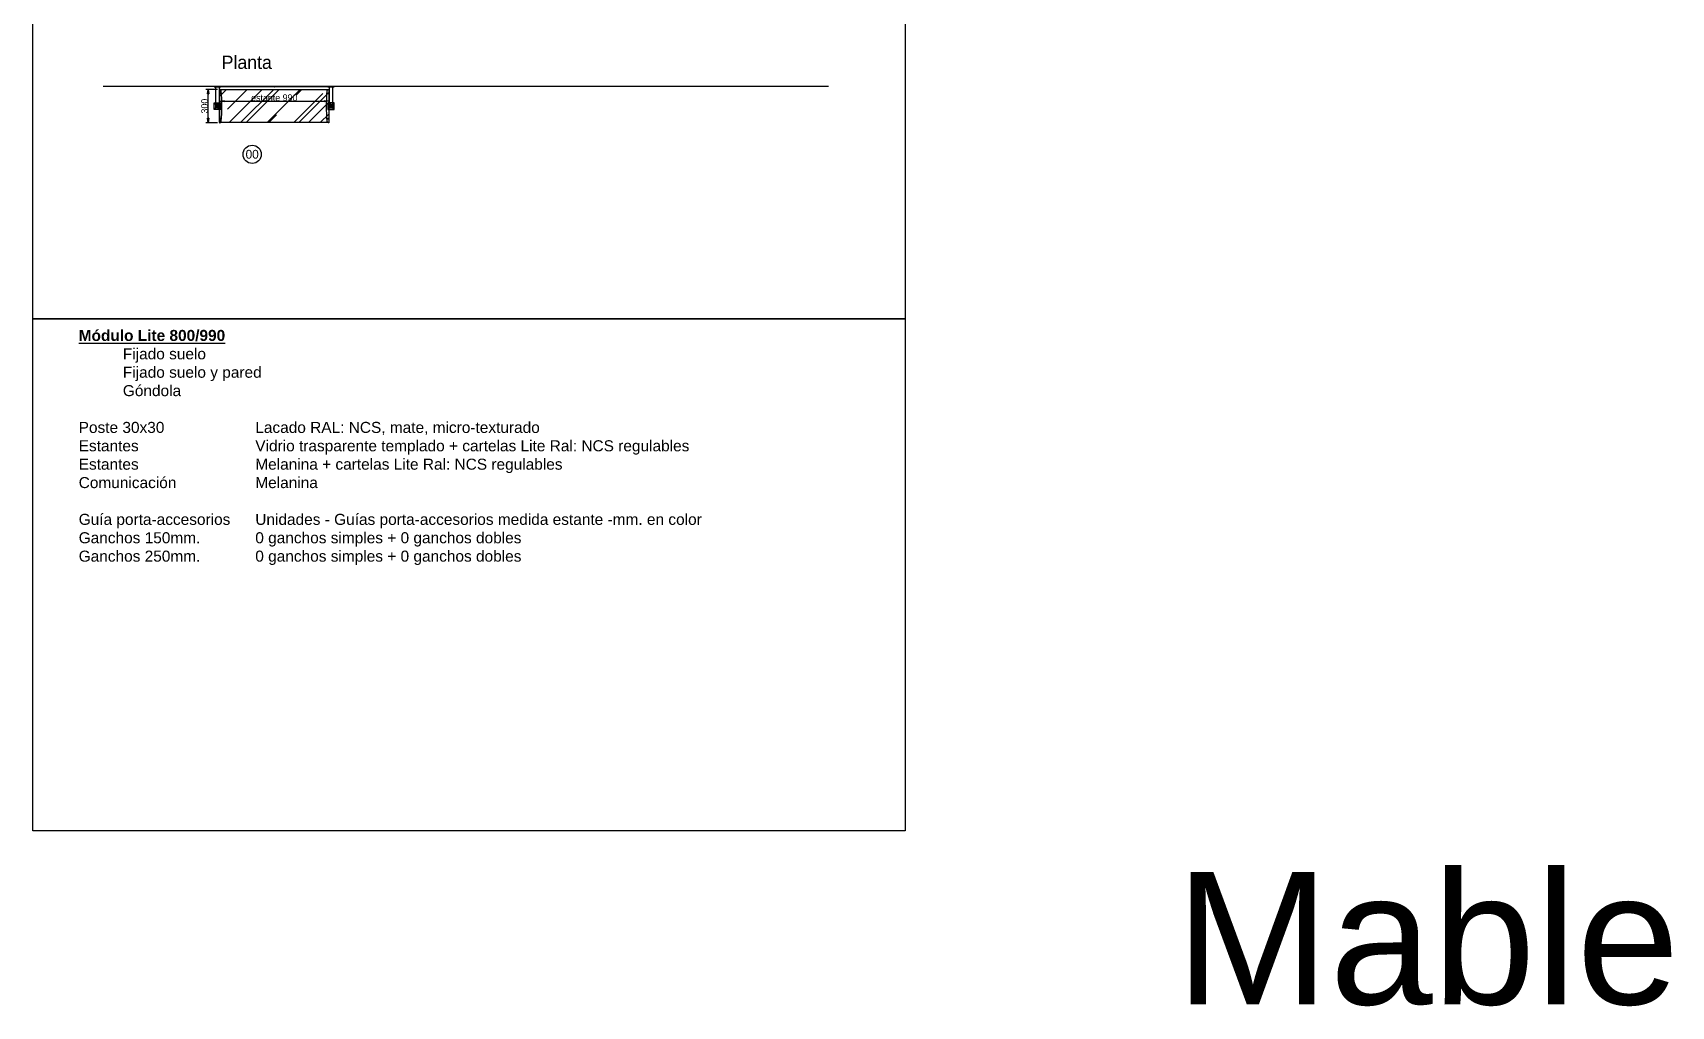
# Paper-space layout 'Jordi B.' of a CAD drawing. Header units: millimetres. Extents: x 23627 to 226976, y -18096 to 223844.
# Drawn here: x 131998 to 146842, y 115953 to 124776 of the extents above; entities that cross this region are included whole.
import ezdxf

# ---------------------------------------------------------------- set-up
doc = ezdxf.new("R2010")
doc.units = ezdxf.units.MM
doc.header["$PDMODE"] = 35
doc.header["$PDSIZE"] = 5
doc.layers.add('1001 concep color Blau Fosc', color=7, linetype='Continuous', true_color=0x003e84)
for name, color, linetype in [('Cotas bloques dinámicos PM espacio', 140, 'Continuous'), ('Linea Capa Color 0000 JB', 7, 'Continuous'), ('Linea Capa Color 0008 Gris JB', 8, 'Continuous'), ('Linea Capa Color 0012 Vermell JB', 12, 'Continuous'), ('Linea Capa Color 0140 Blau Vidre JB', 140, 'Continuous'), ('Linea Capa Color 0202 Lila Parets JB', 202, 'Continuous')]:
    doc.layers.add(name, color=color, linetype=linetype)
doc.styles.add('Helvetica Bold', font='HelveticaNeueLTCom-Md.ttf')
doc.styles.add('Helvetica Light', font='HelveticaNeueLTCom-Th.ttf')
doc.styles.add('Jordi Ava', font='Avant Garde MEdium BT.ttf')
doc.styles.add('Jordi One Stroke', font='One Stronke Script LET Plain.ttf')
doc.dimstyles.new('Jordi Ava 2015', dxfattribs={"dimtxt": 60, "dimasz": 40, "dimexe": 20, "dimexo": 20, "dimgap": 0.09, "dimtad": 1, "dimdec": 0, "dimzin": 0, "dimdsep": 46, "dimtxsty": 'Jordi Ava', "dimblk": 'CLOSED', "dimcen": 1.5, "dimclrd": 7, "dimclre": 7, "dimclrt": 256, "dimadec": 0, "dimazin": 0, "dimtfac": 0.05, "dimtdec": 0, "dimtofl": 0, "dimtmove": 0, "dimatfit": 3, "dimldrblk": 'CLOSED', "dimfxl": 90, "dimtolj": 1, "dimtzin": 0, "dimlwd": -1, "dimlwe": -1, "dimarcsym": 0})
doc.dimstyles.new('Jordi Ava Parets 2015', dxfattribs={"dimtxt": 60, "dimasz": 40, "dimexe": 20, "dimexo": 20, "dimgap": 0.09, "dimtad": 1, "dimdec": 0, "dimzin": 0, "dimdsep": 46, "dimtxsty": 'Jordi Ava', "dimblk": 'CLOSED', "dimcen": 1.5, "dimclrd": 7, "dimclre": 7, "dimclrt": 256, "dimadec": 0, "dimazin": 0, "dimtfac": 0.05, "dimtdec": 0, "dimtofl": 0, "dimtmove": 0, "dimatfit": 3, "dimldrblk": 'CLOSED', "dimfxl": 90, "dimtolj": 1, "dimtzin": 0, "dimlwd": -1, "dimlwe": -1, "dimarcsym": 0})

# ---------------------------------------------------------------- blocks, each defined once
blk = doc.blocks.new('_Closed')
at = {"color": 0, "linetype": 'ByBlock', "lineweight": -2}
for p, q in [((-1, 0.17), (0, 0)), ((-1, 0.17), (-1, -0.17)), ((0, 0), (-1, -0.17)), ((0, 0), (-1, 0))]:
    blk.add_line(p, q, dxfattribs=at)
blk = doc.blocks.new('*D1669')
at = {"layer": 'Defpoints', "color": 0, "ltscale": 10, "transparency": 16777216}
for p in [(82880, 104666), (82880, 104666), (82880, 101666)]:
    blk.add_point(p, dxfattribs=at)
at = {"layer": 'Linea Capa Color 0202 Lila Parets JB', "color": 7, "ltscale": 10, "transparency": 16777216}
blk.add_line((82880, 101706), (82880, 104626), dxfattribs=at)
at = {"layer": 'Linea Capa Color 0202 Lila Parets JB', "color": 7, "ltscale": 10, "transparency": 16777216, "xscale": 40, "yscale": 40, "zscale": 40}
for p, rotation in [((82880, 104666), 90), ((82880, 101666), 270)]:
    blk.add_blockref('_Closed', p, dxfattribs=dict(at, rotation=rotation))
at = {"layer": 'Linea Capa Color 0202 Lila Parets JB', "ltscale": 10, "transparency": 16777216, "insert": (82849, 103166), "char_height": 60, "attachment_point": 5, "rotation": 90, "style": 'Jordi Ava'}
blk.add_mtext('\\A1;3000', dxfattribs=at)
blk = doc.blocks.new('PM202307281029')
at = {"layer": 'Linea Capa Color 0008 Gris JB'}
h = blk.add_hatch(color=256, dxfattribs=at)
h.set_gradient(color1=(0, 127, 255), one_color=1, tint=1, name='INVCYLINDER')
h.paths.add_polyline_path([(349, 1345), (356, 1372), (371, 1391), (363, 1410), (386, 1439), (401, 1439), (414, 1421), (404, 1407), (404, 1391), (413, 1367), (418, 1361), (418, 1333), (394, 1190)])
at = {"layer": 'Linea Capa Color 0008 Gris JB', "linetype": 'Continuous'}
for p, q in [((310, 1485), (311, 1488)), ((316, 1459), (310, 1485)), ((356, 1372), (349, 1345)), ((371, 1391), (356, 1372)), ((386, 1439), (363, 1410)), ((363, 1410), (371, 1391)), ((401, 1439), (386, 1439)), ((418, 1415), (401, 1439)), ((418, 1398), (418, 1415)), ((427, 1385), (418, 1398))]:
    blk.add_line(p, q, dxfattribs=at)
for points in [[(333, 1510), (333, 1529), (317, 1540), (317, 1581), (317, 1627), (313, 1640), (329, 1667), (351, 1692)], [(446, 1653), (438, 1651), (436, 1657), (463, 1645), (497, 1645), (517, 1637), (531, 1659), (514, 1694), (493, 1708), (403, 1729), (363, 1705)], [(441, 1649), (436, 1641), (428, 1632), (428, 1616), (409, 1575), (403, 1560), (382, 1560), (382, 1570)], [(435, 1461), (384, 1451), (349, 1481), (330, 1499), (294, 1478)], [(370, 1559), (357, 1559), (346, 1603), (352, 1619), (357, 1618)], [(370, 1603), (370, 1610)], [(408, 1497), (395, 1512), (378, 1546)], [(424, 1486), (417, 1489)], [(439, 1456), (444, 1470), (481, 1470), (492, 1493), (494, 1506)], [(455, 1597), (484, 1597), (485, 1607)], [(493, 1605), (488, 1607), (460, 1608)], [(479, 1596), (471, 1589), (462, 1597)], [(503, 1535), (499, 1518), (473, 1523), (467, 1527)], [(490, 1510), (481, 1512)], [(486, 1546), (487, 1538), (511, 1538), (511, 1561), (509, 1582)], [(512, 1591), (511, 1583), (506, 1588), (516, 1591)], [(519, 1600), (519, 1624)], [(365, 1407), (351, 1390)], [(414, 1421), (404, 1407), (404, 1391), (413, 1367), (420, 1358), (422, 1358)], [(418, 1333), (418, 1361)], [(427, 1385), (433, 1402)], [(439, 1451), (439, 1453), (436, 1464), (442, 1464)], [(446, 1470), (444, 1456), (441, 1458)]]:
    blk.add_lwpolyline(points, dxfattribs=at)
at = {"layer": 'Linea Capa Color 0008 Gris JB'}
for points in [[(93, 775), (94, 789), (105, 840), (118, 894), (108, 981), (88, 1054), (108, 1212), (108, 1239), (94, 1287), (102, 1312), (120, 1401), (134, 1421), (196, 1440), (278, 1461), (294, 1478), (311, 1488), (310, 1485), (316, 1459), (394, 1190), (427, 1385), (433, 1402), (439, 1451), (449, 1453), (489, 1426), (525, 1413), (584, 1371), (592, 1204), (560, 1123), (520, 1044), (506, 995), (514, 973), (545, 794), (545, 742), (500, 713), (481, 661), (465, 596), (428, 460), (405, 351), (413, 335), (425, 265), (439, 262), (452, 251), (505, 175), (505, 148), (497, 127), (489, 129), (480, 116), (480, 89), (492, 50), (481, 12), (454, 0), (428, 0), (408, 0), (399, 7), (400, 45), (405, 86), (401, 97), (389, 107), (349, 173), (343, 172), (319, 93), (300, 93), (291, 84), (302, 73), (313, 40), (325, 20), (321, 0), (294, 0), (249, 0), (229, 7), (205, 45), (194, 54), (191, 80), (211, 176), (245, 229), (264, 343), (245, 376), (233, 390), (233, 408), (211, 422), (202, 431), (203, 476), (201, 495), (201, 544), (180, 634), (173, 728), (113, 751)], [(479, 1276), (495, 1276), (523, 1276), (528, 1285), (513, 1290), (513, 1306), (482, 1285)]]:
    blk.add_lwpolyline(points, close=True, dxfattribs=at)
at = {"layer": 'Linea Capa Color 0202 Lila Parets JB', "ltscale": 10}
blk.add_line((0, 0), (700, 0), dxfattribs=at)
for p in [(0, 0), (700, 0)]:
    blk.add_point(p, dxfattribs=at)
blk = doc.blocks.new('*D2398')
at = {"layer": 'Cotas bloques dinámicos PM espacio', "color": 7, "ltscale": 10, "transparency": 16777216}
for p, q in [((0, -27), (-105, -27)), ((-85, -287), (-85, -67)), ((0, -327), (-105, -327))]:
    blk.add_line(p, q, dxfattribs=at)
at = {"layer": 'Defpoints', "color": 0, "ltscale": 10, "transparency": 16777216}
for p in [(-85, -27), (20, -27), (20, -327)]:
    blk.add_point(p, dxfattribs=at)
at = {"layer": 'Cotas bloques dinámicos PM espacio', "color": 7, "ltscale": 10, "transparency": 16777216, "xscale": 40, "yscale": 40, "zscale": 40}
for p, rotation in [((-85, -27), 90), ((-85, -327), 270)]:
    blk.add_blockref('_Closed', p, dxfattribs=dict(at, rotation=rotation))
at = {"layer": 'Cotas bloques dinámicos PM espacio', "ltscale": 10, "transparency": 16777216, "insert": (-117, -177), "char_height": 60, "attachment_point": 5, "rotation": 90, "style": 'Jordi Ava'}
blk.add_mtext('\\A1;300', dxfattribs=at)
blk = doc.blocks.new('*D2399')
at = {"layer": 'Cotas bloques dinámicos PM espacio', "color": 7, "ltscale": 10, "transparency": 16777216}
for p, q in [((19, -48), (19, -152)), ((59, -132), (969, -132)), ((1009, -48), (1009, -152))]:
    blk.add_line(p, q, dxfattribs=at)
at = {"layer": 'Defpoints', "color": 0, "ltscale": 10, "transparency": 16777216}
for p in [(19, -28), (1009, -28), (1009, -132)]:
    blk.add_point(p, dxfattribs=at)
at = {"layer": 'Cotas bloques dinámicos PM espacio', "color": 7, "ltscale": 10, "transparency": 16777216, "xscale": 40, "yscale": 40, "zscale": 40, "rotation": 180}
blk.add_blockref('_Closed', (19, -132), dxfattribs=at)
at = {"layer": 'Cotas bloques dinámicos PM espacio', "color": 7, "ltscale": 10, "transparency": 16777216, "xscale": 40, "yscale": 40, "zscale": 40}
blk.add_blockref('_Closed', (1009, -132), dxfattribs=at)
at = {"layer": 'Cotas bloques dinámicos PM espacio', "ltscale": 10, "transparency": 16777216, "insert": (514, -101), "char_height": 60, "attachment_point": 5, "style": 'Jordi Ava'}
blk.add_mtext('\\A1;{\\C140;estante 990}', dxfattribs=at)
blk = doc.blocks.new('PM202309291349')
at = {"layer": 'Linea Capa Color 0012 Vermell JB', "ltscale": 50}
for p in [(2187.8, -4066.4), (6202.8, -4066.4), (4272.8, -4266.4), (2187.8, -5066.4)]:
    blk.add_point(p, dxfattribs=at)
at = {"layer": 'Linea Capa Color 0202 Lila Parets JB', "ltscale": 10}
for p, q in [((7207.8, -1066.4), (639.3, -1066.4)), ((7207.8, -4066.4), (1339.3, -4066.4)), ((7207.8, -5066.4), (639.3, -5066.4))]:
    blk.add_line(p, q, dxfattribs=at)
blk.add_lwpolyline([(0, 0), (7902.9, 0), (7902.9, -7171.6), (0, -7171.6)], close=True, dxfattribs=at)
at = {"ltscale": 10}
blk.add_blockref('PM202307281029', (639.3, -4066.4), dxfattribs=at)
at = {"layer": '1001 concep color Blau Fosc', "ltscale": 10, "char_height": 120, "width": 2264.786, "attachment_point": 1, "style": 'Jordi Ava'}
for s, insert in [('Alzado', (1711.2, -532.9)), ('Sección', (3707.1, -532.9)), ('Accesorios', (5660.9, -532.9)), ('Planta', (1711.2, -4785.9))]:
    blk.add_mtext(s, dxfattribs=dict(at, insert=insert))
at = {"layer": 'Linea Capa Color 0202 Lila Parets JB', "ltscale": 10}
dim = blk.add_linear_dim(base=(639.3, -1066.4), p1=(639.3, -4066.4), p2=(639.3, -1066.4), angle=90, dimstyle='Jordi Ava Parets 2015', dxfattribs=at)
dim.commit()
dim.dimension.update_dxf_attribs({"geometry": '*D1669', "text_midpoint": (608, -2566.4), "insert": (-82240.5, -105732)})
blk = doc.blocks.new('*U2397')
at = {"layer": 'Linea Capa Color 0140 Blau Vidre JB', "ltscale": 50}
h = blk.add_hatch(dxfattribs=at)
h.set_pattern_fill('AR-RROOF', color=256, scale=10, angle=45, style=0)
h.set_pattern_definition([(45, (-30.06, -146.55), (215.526, 574.736), [3810, -508, 1270, -254]), (45, (119, 182.12), (-418.48, 59.27), [762, -83.82, 1524, -190.5]), (45, (-92.93, 95.91), (813.61, 1054.282), [2032, -355.6, 1016, -254])])
h.paths.add_polyline_path([(18.9, -31.6), (23.9, -26.6), (1003.9, -26.6), (1008.9, -31.6), (1008.9, -325.6), (1007.9, -326.6), (19.9, -326.6), (18.9, -325.6)])
at = {"ltscale": 50}
for points in [[(-30, -2), (30, -2), (30, 0), (-30, 0)], [(997.9, -2), (1057.9, -2), (1057.9, 0), (997.9, 0)]]:
    blk.add_lwpolyline(points, close=True, dxfattribs=at)
at = {"layer": 'Cotas bloques dinámicos PM espacio', "ltscale": 10}
blk.add_circle((313.9, -613.6), 82.4, dxfattribs=at)
at = {"layer": 'Linea Capa Color 0000 JB', "ltscale": 10}
for p, q in [((14.9, -191.6), (14.9, -161.6)), ((14.9, -175.3), (14.9, -177.8)), ((1012.9, -175.3), (1012.9, -177.8))]:
    blk.add_line(p, q, dxfattribs=at)
for points in [[(29.9, -206.6), (-30.1, -206.6), (-30.1, -146.6), (29.9, -146.6)], [(-15, -2), (15, -2), (14.9, -161.6), (-15, -161.6)], [(997.9, -206.6), (1057.9, -206.6), (1057.9, -146.6), (997.9, -146.6)], [(1012.9, -2), (1042.9, -2), (1042.9, -161.6), (1012.9, -161.6)], [(14.9, -191.6), (-15.1, -191.6), (-15.1, -161.6), (14.9, -161.6)], [(-12.6, -189.1), (12.4, -189.1), (12.4, -164.1), (-12.6, -164.1)], [(3.9, -175.3), (3.9, -177.8), (18.9, -177.8), (18.9, -175.3)], [(1023.9, -175.3), (1023.9, -177.8), (1008.9, -177.8), (1008.9, -175.3)], [(1012.9, -191.6), (1042.9, -191.6), (1042.9, -161.6), (1012.9, -161.6)], [(1040.4, -189.1), (1015.4, -189.1), (1015.4, -164.1), (1040.4, -164.1)]]:
    blk.add_lwpolyline(points, close=True, dxfattribs=at)
at = {"layer": 'Linea Capa Color 0000 JB', "ltscale": 50}
for points in [[(23, -26), (18.9, -26), (18.9, -327.1), (22.5, -327.1, 0.3767848), (34, -316.1, 0.0431588), (34, -37, 0.3632841)], [(1004.8, -26), (1008.9, -26), (1008.9, -327.1), (1005.3, -327.1, -0.3767848), (993.8, -316.1, -0.0431588), (993.8, -37, -0.3632841)]]:
    blk.add_lwpolyline(points, format="xyb", close=True, dxfattribs=at)
at = {"layer": 'Linea Capa Color 0000 JB', "ltscale": 10}
for points in [[(0.4, -161), (0.4, -158.5), (16.4, -158.5, -0.131096), (18.9, -159.1), (18.9, -162.9, 0.3530585), (16.4, -161)], [(0.4, -192.1), (0.4, -194.6), (16.4, -194.6, 0.131096), (18.9, -194), (18.9, -190.2, -0.3530585), (16.4, -192.1)], [(1027.5, -161), (1027.5, -158.5), (1011.4, -158.5, 0.131096), (1008.9, -159.1), (1008.9, -162.9, -0.3530585), (1011.4, -161)], [(1027.5, -192.1), (1027.5, -194.6), (1011.4, -194.6, -0.131096), (1008.9, -194), (1008.9, -190.2, 0.3530585), (1011.4, -192.1)]]:
    blk.add_lwpolyline(points, format="xyb", close=True, dxfattribs=at)
at = {"layer": 'Linea Capa Color 0000 JB', "ltscale": 50}
for centre in [(30, -61.6), (997.8, -61.6), (30, -291.5), (997.8, -291.5)]:
    blk.add_circle(centre, 2.87, dxfattribs=at)
at = {"layer": 'Linea Capa Color 0000 JB', "ltscale": 10}
for centre in [(-21.7, -154.9), (-21.7, -198.2), (21.6, -154.9), (21.6, -198.2), (1006.3, -154.9), (1006.3, -198.2), (1049.5, -154.9), (1049.5, -198.2)]:
    blk.add_circle(centre, 3, dxfattribs=at)
for p in [(-0.1, -176.6), (1027.9, -176.6)]:
    blk.add_point(p, dxfattribs=at)
at = {"layer": 'Linea Capa Color 0140 Blau Vidre JB', "lineweight": -3}
blk.add_lwpolyline([(18.9, -31.6), (23.9, -26.6), (1003.9, -26.6), (1008.9, -31.6), (1008.9, -325.6), (1007.9, -326.6), (19.9, -326.6), (18.9, -325.6)], close=True, dxfattribs=at)
at = {"layer": 'Linea Capa Color 0140 Blau Vidre JB', "ltscale": 50}
for centre, radius in [((30, -61.6), 4.9), ((30, -61.6), 2.25), ((997.8, -61.6), 4.9), ((997.8, -61.6), 2.25), ((30, -291.5), 4.9), ((30, -291.5), 2.25), ((997.8, -291.5), 4.9), ((997.8, -291.5), 2.25)]:
    blk.add_circle(centre, radius, dxfattribs=at)
at = {"layer": 'Linea Capa Color 0202 Lila Parets JB', "ltscale": 50}
blk.add_line((0, 0), (1027.9, 0), dxfattribs=at)
at = {"layer": 'Cotas bloques dinámicos PM espacio', "ltscale": 10}
dim = blk.add_linear_dim(base=(-85.2, -26.6), p1=(19.9, -326.6), p2=(19.9, -26.6), angle=90, dimstyle='Jordi Ava 2015', dxfattribs=at)
dim.commit()
dim.dimension.update_dxf_attribs({"geometry": '*D2398', "text_midpoint": (-116.5, -176.6)})
dim = blk.add_linear_dim(base=(1008.9, -132.3), p1=(18.9, -27.6), p2=(1008.9, -27.6), text='{\\C140;estante <>}', dimstyle='Jordi Ava 2015', dxfattribs=at)
dim.commit()
dim.dimension.update_dxf_attribs({"geometry": '*D2399', "text_midpoint": (513.9, -101)})
blk = doc.blocks.new('PM202308161627')
at = {"layer": 'Linea Capa Color 0000 JB'}
blk.add_blockref('*U2397', (30, 147), dxfattribs=at)

psp = doc.layouts.new('Jordi B.')

# ---------------------------------------------------------------- linework, layer by layer
at = {"layer": 'Linea Capa Color 0202 Lila Parets JB', "ltscale": 10}
psp.add_lwpolyline([(131998.3, 122182.8), (139901.3, 122182.8), (139901.3, 117543.2), (131998.3, 117543.2)], close=True, dxfattribs=at)

# ---------------------------------------------------------------- block references
at = {"layer": 'Linea Capa Color 0000 JB'}
for name, p in [('PM202309291349', (131998.3, 129354.4)), ('PM202308161627', (133642.2, 124141.4))]:
    psp.add_blockref(name, p, dxfattribs=at)

# ---------------------------------------------------------------- texts
at = {"layer": '1001 concep color Blau Fosc', "attachment_point": 1}
for s, insert, char_height, width, style in [('{\\fHelveticaNeueLT Com 35 Th|b1|i0|c0|p34;\\LMódulo Lite 800/990\\P\\l^I}Fijado suelo\\P^IFijado suelo y pared{\\fHelveticaNeueLT Com 35 Th|b1|i0|c0|p34;\\P^I}Góndola\\P{\\fHelveticaNeueLT Com 35 Th|b1|i0|c0|p34;\\P}Poste 30x30{\\C1;^I^I}^ILacado {\\C1;RAL: NCS}, mate, micro-texturado\\PEstantes ^I^I^IVidrio trasparente templado + cartelas Lite {\\C1;Ral: NCS} regulables\\PEstantes ^I^I^I{\\C1;Melanina} + cartelas Lite {\\C1;Ral: NCS} regulables\\PComunicación^I^I{\\C1;Melanina}\\P\\PGuía porta-accesorios^I{\\C1;Unidades -} Guías porta-accesorios {\\C1;medida estante -mm}. en {\\C1;color}\\PGanchos 150mm.^I^I{\\C1;0} ganchos simples + {\\C1;0} ganchos dobles\\PGanchos 250mm.^I^I{\\C1;0} ganchos simples + {\\C1;0} ganchos dobles', (132414.3, 122083.1), 100, 7486.963, 'Helvetica Light'), ('Mable', (142351.1, 117170.3), 1200, 9748.953, 'Helvetica Bold')]:
    psp.add_mtext(s, dxfattribs=dict(at, insert=insert, char_height=char_height, width=width, style=style))
at = {"layer": 'Cotas bloques dinámicos PM espacio', "insert": (133986.1, 123674.4), "char_height": 80, "width": 400, "attachment_point": 5, "style": 'Jordi One Stroke'}
psp.add_mtext('00', dxfattribs=at)

doc.saveas('drawing.dxf')
